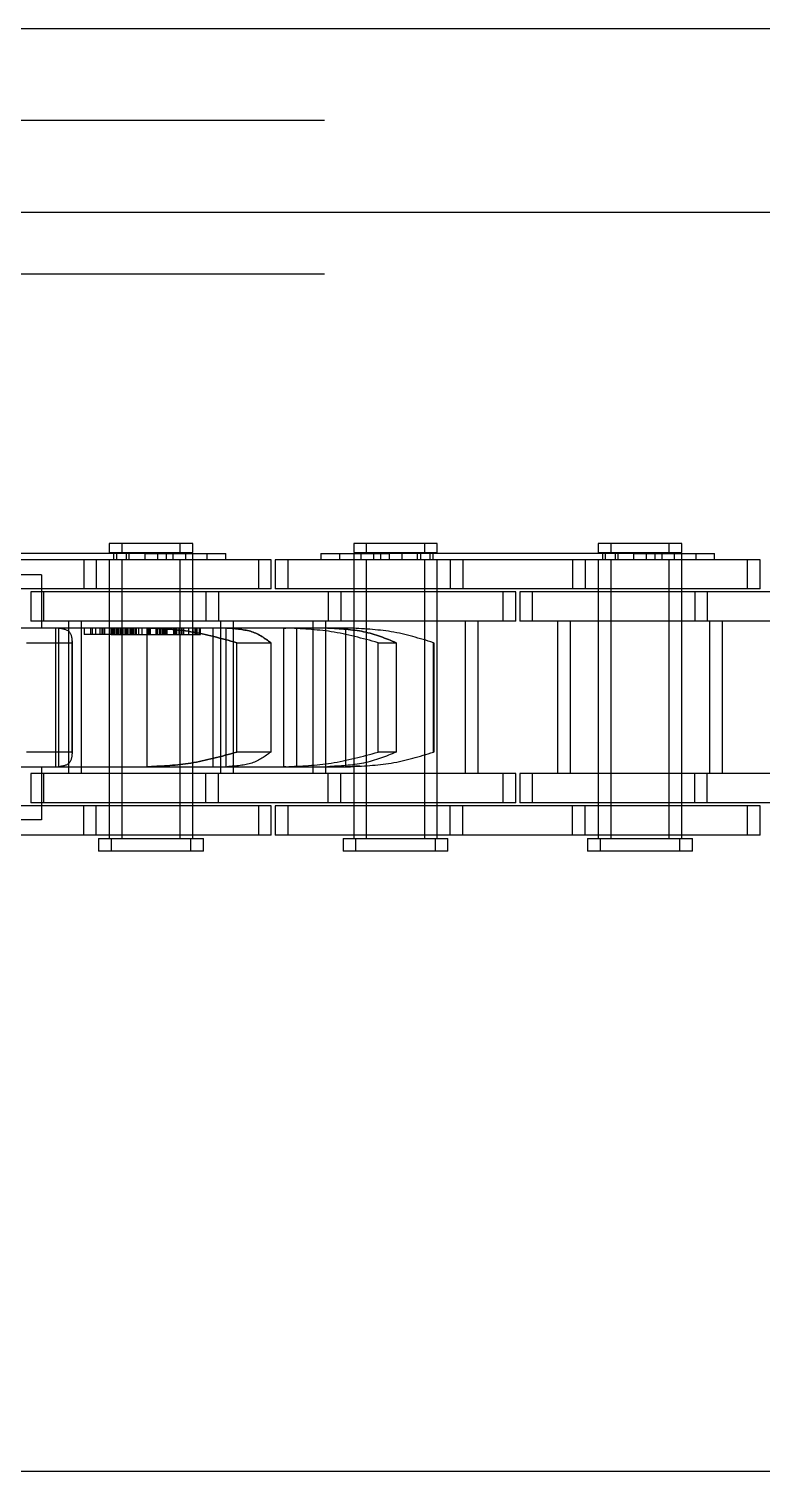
# Model space of a CAD drawing. Header units: metres. Extents: x 0 to 21025, y 0 to 14850.
# Drawn here: x 3786.8 to 3824.9, y 9261.1 to 9336.1 of the extents above; entities that cross this region are included whole.
import ezdxf

# ---------------------------------------------------------------- set-up
doc = ezdxf.new("R2010")
doc.units = ezdxf.units.M
doc.header["$LTSCALE"] = 25
doc.linetypes.add('HIDDEN2', pattern=[4.7625, 3.175, -1.5875])
doc.layers.add('SL4', color=4, linetype='Continuous')
doc.layers.add('ST1', color=7, linetype='HIDDEN2')

msp = doc.modelspace()

# ---------------------------------------------------------------- linework, layer by layer
at = {"layer": 'SL4'}
for p, q in [((4873.736, 9336.149), (3548.761, 9336.149)), ((3548.761, 9326.624), (4873.736, 9326.624)), ((3548.761, 9261.149), (4873.736, 9261.149))]:
    msp.add_line(p, q, dxfattribs=at)
at = {"layer": 'ST1'}
for p, q in [((4873.736, 9331.386), (3548.761, 9331.386)), ((3548.761, 9326.624), (4873.736, 9326.624)), ((4873.736, 9323.386), (3548.761, 9323.386)), ((3794.68, 9309.384), (3790.99, 9309.384)), ((3790.99, 9309.384), (3790.99, 9308.91)), ((3791.645, 9309.384), (3791.645, 9308.91)), ((3795.335, 9309.384), (3794.68, 9309.384)), ((3794.68, 9308.91), (3794.68, 9309.384)), ((3795.335, 9308.91), (3795.335, 9309.384)), ((3807.38, 9309.384), (3803.69, 9309.384)), ((3803.69, 9309.384), (3803.69, 9308.91)), ((3804.345, 9309.384), (3804.345, 9308.91)), ((3808.035, 9309.384), (3807.38, 9309.384)), ((3807.38, 9308.91), (3807.38, 9309.384)), ((3808.035, 9308.91), (3808.035, 9309.384)), ((3820.08, 9309.384), (3816.39, 9309.384)), ((3816.39, 9309.384), (3816.39, 9308.91)), ((3817.045, 9309.384), (3817.045, 9308.91)), ((3820.735, 9309.384), (3820.08, 9309.384)), ((3820.08, 9308.91), (3820.08, 9309.384)), ((3820.735, 9308.91), (3820.735, 9309.384)), ((3792.835, 9308.873), (3780.135, 9308.873)), ((3789.66, 9308.541), (3783.31, 9308.541)), ((3789.66, 9308.541), (3789.66, 9307.021)), ((3798.755, 9308.541), (3789.66, 9308.541)), ((3790.315, 9308.541), (3790.315, 9307.021)), ((3790.99, 9308.91), (3794.68, 9308.91)), ((3790.99, 9308.541), (3790.99, 9307.021)), ((3790.99, 9308.541), (3790.99, 9294.042)), ((3791.216, 9308.873), (3791.216, 9308.541)), ((3791.359, 9308.91), (3791.359, 9308.541)), ((3791.645, 9308.541), (3791.645, 9307.021)), ((3791.645, 9308.541), (3791.645, 9294.042)), ((3791.871, 9308.873), (3791.871, 9308.541)), ((3792.014, 9308.91), (3792.014, 9308.541)), ((3792.835, 9308.873), (3792.835, 9308.541)), ((3792.835, 9308.873), (3796.066, 9308.873)), ((3793.49, 9308.873), (3793.49, 9308.541)), ((3793.942, 9308.873), (3793.942, 9308.541)), ((3794.311, 9308.541), (3794.311, 9308.91)), ((3794.68, 9308.91), (3795.335, 9308.91)), ((3794.68, 9307.021), (3794.68, 9308.541)), ((3794.68, 9294.042), (3794.68, 9308.541)), ((3794.966, 9308.541), (3794.966, 9308.91)), ((3795.335, 9307.021), (3795.335, 9308.873)), ((3795.335, 9294.042), (3795.335, 9308.541)), ((3796.066, 9308.873), (3796.066, 9308.541)), ((3796.066, 9308.873), (3797.042, 9308.873)), ((3797.042, 9308.541), (3797.042, 9308.873)), ((3799.41, 9308.541), (3798.755, 9308.541)), ((3798.755, 9307.021), (3798.755, 9308.541)), ((3799.41, 9307.021), (3799.41, 9308.541)), ((3808.71, 9308.541), (3799.615, 9308.541)), ((3799.615, 9308.541), (3799.615, 9307.021)), ((3800.27, 9308.541), (3800.27, 9307.021)), ((3801.983, 9308.873), (3805.535, 9308.873)), ((3801.983, 9308.873), (3801.983, 9308.541)), ((3802.959, 9308.873), (3802.959, 9308.541)), ((3803.69, 9308.91), (3807.38, 9308.91)), ((3803.69, 9308.873), (3803.69, 9307.021)), ((3803.69, 9308.541), (3803.69, 9294.042)), ((3804.059, 9308.91), (3804.059, 9308.541)), ((3804.345, 9308.541), (3804.345, 9307.021)), ((3804.345, 9308.541), (3804.345, 9294.042)), ((3804.714, 9308.91), (3804.714, 9308.541)), ((3805.083, 9308.873), (3805.083, 9308.541)), ((3805.535, 9308.873), (3805.535, 9308.541)), ((3818.235, 9308.873), (3805.535, 9308.873)), ((3806.19, 9308.873), (3806.19, 9308.541)), ((3807.011, 9308.541), (3807.011, 9308.91)), ((3807.154, 9308.873), (3807.154, 9308.541)), ((3807.38, 9308.91), (3808.035, 9308.91)), ((3807.38, 9307.021), (3807.38, 9308.541)), ((3807.38, 9294.042), (3807.38, 9308.541)), ((3807.666, 9308.541), (3807.666, 9308.91)), ((3807.809, 9308.873), (3807.809, 9308.541)), ((3808.035, 9307.021), (3808.035, 9308.541)), ((3808.035, 9294.042), (3808.035, 9308.541)), ((3808.71, 9308.541), (3808.71, 9307.021)), ((3815.06, 9308.541), (3808.71, 9308.541)), ((3809.365, 9308.541), (3809.365, 9307.021)), ((3815.06, 9308.541), (3815.06, 9307.021)), ((3824.155, 9308.541), (3815.06, 9308.541)), ((3815.715, 9308.541), (3815.715, 9307.021)), ((3816.39, 9308.91), (3820.08, 9308.91)), ((3816.39, 9308.541), (3816.39, 9307.021)), ((3816.39, 9308.541), (3816.39, 9294.042)), ((3816.616, 9308.873), (3816.616, 9308.541)), ((3816.759, 9308.91), (3816.759, 9308.541)), ((3817.045, 9308.541), (3817.045, 9307.021)), ((3817.045, 9308.541), (3817.045, 9294.042)), ((3817.271, 9308.873), (3817.271, 9308.541)), ((3817.414, 9308.91), (3817.414, 9308.541)), ((3818.235, 9308.873), (3818.235, 9308.541)), ((3818.235, 9308.873), (3821.466, 9308.873)), ((3818.89, 9308.873), (3818.89, 9308.541)), ((3819.342, 9308.873), (3819.342, 9308.541)), ((3819.711, 9308.541), (3819.711, 9308.91)), ((3820.08, 9308.91), (3820.735, 9308.91)), ((3820.08, 9307.021), (3820.08, 9308.541)), ((3820.08, 9294.042), (3820.08, 9308.541)), ((3820.366, 9308.541), (3820.366, 9308.91)), ((3820.735, 9307.021), (3820.735, 9308.873)), ((3820.735, 9294.042), (3820.735, 9308.541)), ((3821.466, 9308.873), (3821.466, 9308.541)), ((3821.466, 9308.873), (3822.442, 9308.873)), ((3822.442, 9308.541), (3822.442, 9308.873)), ((3824.81, 9308.541), (3824.155, 9308.541)), ((3824.155, 9307.021), (3824.155, 9308.541)), ((3824.81, 9307.021), (3824.81, 9308.541)), ((3787.463, 9307.759), (3748.375, 9307.759)), ((3787.463, 9307.759), (3787.463, 9304.989)), ((3789.66, 9307.021), (3783.31, 9307.021)), ((3796.01, 9306.869), (3786.915, 9306.869)), ((3786.915, 9306.869), (3786.915, 9305.349)), ((3787.57, 9306.869), (3787.57, 9305.349)), ((3798.755, 9307.021), (3789.66, 9307.021)), ((3790.99, 9306.869), (3790.99, 9305.349)), ((3791.645, 9306.869), (3791.645, 9305.349)), ((3794.68, 9305.349), (3794.68, 9306.869)), ((3795.335, 9305.349), (3795.335, 9306.869)), ((3796.01, 9306.869), (3796.01, 9305.349)), ((3802.36, 9306.869), (3796.01, 9306.869)), ((3796.665, 9306.869), (3796.665, 9305.349)), ((3799.41, 9307.021), (3798.755, 9307.021)), ((3808.71, 9307.021), (3799.615, 9307.021)), ((3802.36, 9306.869), (3802.36, 9305.349)), ((3811.455, 9306.869), (3802.36, 9306.869)), ((3803.015, 9306.869), (3803.015, 9305.349)), ((3803.69, 9306.869), (3803.69, 9305.349)), ((3804.345, 9306.869), (3804.345, 9305.349)), ((3807.38, 9305.349), (3807.38, 9306.869)), ((3808.035, 9305.349), (3808.035, 9306.869)), ((3815.06, 9307.021), (3808.71, 9307.021)), ((3812.11, 9306.869), (3811.455, 9306.869)), ((3811.455, 9305.349), (3811.455, 9306.869)), ((3812.11, 9305.349), (3812.11, 9306.869)), ((3821.41, 9306.869), (3812.315, 9306.869)), ((3812.315, 9306.869), (3812.315, 9305.349)), ((3812.97, 9306.869), (3812.97, 9305.349)), ((3824.155, 9307.021), (3815.06, 9307.021)), ((3816.39, 9306.869), (3816.39, 9305.349)), ((3817.045, 9306.869), (3817.045, 9305.349)), ((3820.08, 9305.349), (3820.08, 9306.869)), ((3820.735, 9305.349), (3820.735, 9306.869)), ((3821.41, 9306.869), (3821.41, 9305.349)), ((3827.76, 9306.869), (3821.41, 9306.869)), ((3822.065, 9306.869), (3822.065, 9305.349)), ((3824.81, 9307.021), (3824.155, 9307.021)), ((3796.01, 9305.349), (3786.915, 9305.349)), ((3788.875, 9305.349), (3788.875, 9297.419)), ((3789.53, 9305.349), (3789.53, 9297.419)), ((3790.99, 9305.349), (3790.99, 9297.419)), ((3791.645, 9305.349), (3791.645, 9297.419)), ((3794.68, 9297.419), (3794.68, 9305.349)), ((3795.335, 9297.419), (3795.335, 9305.349)), ((3802.36, 9305.349), (3796.01, 9305.349)), ((3796.795, 9297.419), (3796.795, 9305.349)), ((3797.45, 9297.419), (3797.45, 9305.349)), ((3801.575, 9305.349), (3801.575, 9297.419)), ((3802.23, 9305.349), (3802.23, 9297.419)), ((3811.455, 9305.349), (3802.36, 9305.349)), ((3803.69, 9305.349), (3803.69, 9297.419)), ((3804.345, 9305.349), (3804.345, 9297.419)), ((3807.38, 9297.419), (3807.38, 9305.349)), ((3808.035, 9297.419), (3808.035, 9305.349)), ((3809.495, 9297.419), (3809.495, 9305.349)), ((3810.15, 9297.419), (3810.15, 9305.349)), ((3812.11, 9305.349), (3811.455, 9305.349)), ((3821.41, 9305.349), (3812.315, 9305.349)), ((3814.275, 9305.349), (3814.275, 9297.419)), ((3814.93, 9305.349), (3814.93, 9297.419)), ((3816.39, 9305.349), (3816.39, 9297.419)), ((3817.045, 9305.349), (3817.045, 9297.419)), ((3820.08, 9297.419), (3820.08, 9305.349)), ((3820.735, 9297.419), (3820.735, 9305.349)), ((3827.76, 9305.349), (3821.41, 9305.349)), ((3822.195, 9297.419), (3822.195, 9305.349)), ((3822.85, 9297.419), (3822.85, 9305.349)), ((3788.393, 9304.989), (3782.911, 9304.989)), ((3788.205, 9304.989), (3788.205, 9297.779)), ((3788.355, 9304.989), (3788.355, 9297.779)), ((3792.938, 9304.989), (3788.393, 9304.989)), ((3789.68, 9304.989), (3789.68, 9304.654)), ((3790.519, 9304.654), (3789.68, 9304.654)), ((3790.015, 9304.989), (3790.015, 9304.654)), ((3790.117, 9304.654), (3790.117, 9304.989)), ((3790.288, 9304.654), (3790.288, 9304.989)), ((3790.519, 9304.654), (3790.519, 9304.989)), ((3790.672, 9304.654), (3790.519, 9304.654)), ((3790.623, 9304.654), (3790.623, 9304.989)), ((3790.672, 9304.654), (3790.672, 9304.989)), ((3791.087, 9304.654), (3790.672, 9304.654)), ((3790.764, 9304.654), (3790.764, 9304.989)), ((3791.087, 9304.654), (3791.087, 9304.989)), ((3791.087, 9304.654), (3793.516, 9304.654)), ((3791.146, 9304.654), (3791.146, 9304.989)), ((3791.146, 9304.989), (3791.146, 9304.654)), ((3791.197, 9304.654), (3791.197, 9304.989)), ((3791.21, 9304.654), (3791.21, 9304.989)), ((3791.211, 9304.654), (3791.211, 9304.989)), ((3791.268, 9304.654), (3791.268, 9304.989)), ((3791.344, 9304.654), (3791.344, 9304.989)), ((3791.353, 9304.654), (3791.353, 9304.989)), ((3791.384, 9304.654), (3791.384, 9304.989)), ((3791.458, 9304.989), (3791.458, 9304.654)), ((3791.461, 9304.654), (3791.461, 9304.989)), ((3791.469, 9304.654), (3791.469, 9304.989)), ((3791.482, 9304.654), (3791.482, 9304.989)), ((3791.575, 9304.654), (3791.575, 9304.989)), ((3791.595, 9304.654), (3791.595, 9304.989)), ((3791.603, 9304.654), (3791.603, 9304.989)), ((3791.671, 9304.654), (3791.671, 9304.989)), ((3791.764, 9304.654), (3791.764, 9304.989)), ((3791.848, 9304.654), (3791.848, 9304.989)), ((3791.928, 9304.654), (3791.928, 9304.989)), ((3791.977, 9304.654), (3791.977, 9304.989)), ((3792.08, 9304.654), (3792.08, 9304.989)), ((3792.112, 9304.654), (3792.112, 9304.989)), ((3792.115, 9304.654), (3792.115, 9304.989)), ((3792.148, 9304.654), (3792.148, 9304.989)), ((3792.187, 9304.654), (3792.187, 9304.989)), ((3792.221, 9304.654), (3792.221, 9304.989)), ((3792.224, 9304.654), (3792.224, 9304.989)), ((3792.25, 9304.654), (3792.25, 9304.989)), ((3792.254, 9304.654), (3792.254, 9304.989)), ((3792.342, 9304.654), (3792.342, 9304.989)), ((3792.356, 9304.654), (3792.356, 9304.989)), ((3792.372, 9304.654), (3792.372, 9304.989)), ((3792.391, 9304.654), (3792.391, 9304.989)), ((3792.399, 9304.654), (3792.399, 9304.989)), ((3792.532, 9304.654), (3792.532, 9304.989)), ((3792.692, 9304.654), (3792.692, 9304.989)), ((3792.938, 9304.989), (3792.938, 9297.779)), ((3793.053, 9304.989), (3792.938, 9304.989)), ((3792.938, 9304.989), (3793.053, 9304.989)), ((3793.027, 9304.654), (3793.027, 9304.989)), ((3797.122, 9304.989), (3793.053, 9304.989)), ((3793.075, 9304.654), (3793.075, 9304.989)), ((3793.136, 9304.654), (3793.136, 9304.989)), ((3793.435, 9304.654), (3793.435, 9304.989)), ((3793.477, 9304.654), (3793.477, 9304.989)), ((3793.497, 9304.654), (3793.497, 9304.989)), ((3793.516, 9304.654), (3793.516, 9304.989)), ((3793.516, 9304.654), (3793.906, 9304.654)), ((3793.626, 9304.654), (3793.626, 9304.989)), ((3793.671, 9304.654), (3793.671, 9304.989)), ((3793.752, 9304.654), (3793.752, 9304.989)), ((3793.806, 9304.654), (3793.806, 9304.989)), ((3793.861, 9304.654), (3793.861, 9304.989)), ((3793.878, 9304.654), (3793.878, 9304.989)), ((3793.899, 9304.654), (3793.899, 9304.989)), ((3793.906, 9304.654), (3793.906, 9304.989)), ((3793.906, 9304.654), (3794.754, 9304.654)), ((3793.978, 9304.654), (3793.978, 9304.989)), ((3794.002, 9304.654), (3794.002, 9304.989)), ((3794.337, 9304.654), (3794.337, 9304.989)), ((3794.363, 9304.654), (3794.363, 9304.989)), ((3794.41, 9304.654), (3794.41, 9304.989)), ((3794.448, 9304.654), (3794.448, 9304.989)), ((3794.496, 9304.654), (3794.496, 9304.989)), ((3794.617, 9304.654), (3794.617, 9304.989)), ((3794.754, 9304.654), (3794.754, 9304.989)), ((3794.754, 9304.654), (3795.036, 9304.654)), ((3794.849, 9304.654), (3794.849, 9304.989)), ((3794.87, 9304.654), (3794.87, 9304.989)), ((3795.036, 9304.654), (3795.12, 9304.654)), ((3795.12, 9304.654), (3795.12, 9304.989)), ((3795.12, 9304.654), (3795.445, 9304.654)), ((3795.354, 9304.654), (3795.354, 9304.989)), ((3795.445, 9304.654), (3795.445, 9304.989)), ((3795.445, 9304.654), (3795.481, 9304.654)), ((3795.481, 9304.654), (3795.481, 9304.989)), ((3795.481, 9304.654), (3795.688, 9304.654)), ((3795.523, 9304.654), (3795.523, 9304.989)), ((3795.561, 9304.654), (3795.561, 9304.989)), ((3795.678, 9304.654), (3795.678, 9304.989)), ((3795.688, 9304.654), (3795.688, 9304.989)), ((3795.688, 9304.654), (3795.723, 9304.654)), ((3795.708, 9304.654), (3795.708, 9304.989)), ((3795.723, 9304.654), (3795.723, 9304.989)), ((3796.375, 9304.989), (3796.375, 9297.779)), ((3797.044, 9304.989), (3797.044, 9297.779)), ((3800.036, 9304.989), (3797.122, 9304.989)), ((3800.036, 9304.989), (3800.036, 9297.779)), ((3800.164, 9304.989), (3800.036, 9304.989)), ((3800.036, 9304.989), (3800.164, 9304.989)), ((3802.329, 9304.989), (3800.164, 9304.989)), ((3800.722, 9304.989), (3800.722, 9297.779)), ((3802.22, 9304.989), (3802.22, 9297.779)), ((3803.259, 9304.989), (3802.329, 9304.989)), ((3803.259, 9304.989), (3803.259, 9297.779)), ((3803.385, 9304.989), (3803.259, 9304.989)), ((3803.259, 9304.989), (3803.385, 9304.989)), ((3803.526, 9304.989), (3803.385, 9304.989)), ((3786.689, 9304.227), (3789.065, 9304.227)), ((3789.065, 9304.227), (3789.065, 9298.541)), ((3789.067, 9298.483), (3789.067, 9304.284)), ((3797.615, 9298.541), (3797.615, 9304.227)), ((3797.615, 9304.227), (3799.378, 9304.227)), ((3799.378, 9304.227), (3799.378, 9298.541)), ((3804.959, 9304.227), (3805.897, 9304.227)), ((3804.959, 9298.541), (3804.959, 9304.227)), ((3805.897, 9304.227), (3805.897, 9298.541)), ((3807.835, 9298.541), (3807.835, 9304.227)), ((3807.835, 9304.227), (3807.859, 9304.227)), ((3807.859, 9304.227), (3807.859, 9298.541)), ((3789.065, 9298.541), (3786.689, 9298.541)), ((3799.378, 9298.541), (3797.615, 9298.541)), ((3805.897, 9298.541), (3804.959, 9298.541)), ((3807.859, 9298.541), (3807.835, 9298.541)), ((3782.911, 9297.779), (3788.393, 9297.779)), ((3787.463, 9297.779), (3787.463, 9295.009)), ((3788.393, 9297.779), (3792.938, 9297.779)), ((3792.938, 9297.779), (3793.053, 9297.779)), ((3793.053, 9297.779), (3792.938, 9297.779)), ((3793.053, 9297.779), (3797.122, 9297.779)), ((3797.122, 9297.779), (3800.036, 9297.779)), ((3800.036, 9297.779), (3800.164, 9297.779)), ((3800.164, 9297.779), (3800.036, 9297.779)), ((3800.164, 9297.779), (3802.329, 9297.779)), ((3802.329, 9297.779), (3803.259, 9297.779)), ((3803.259, 9297.779), (3803.385, 9297.779)), ((3803.385, 9297.779), (3803.259, 9297.779)), ((3804, 9297.831), (3803.385, 9297.779)), ((3803.385, 9297.779), (3803.526, 9297.779)), ((3804.006, 9297.788), (3803.526, 9297.779)), ((3796.01, 9297.419), (3786.915, 9297.419)), ((3786.915, 9297.419), (3786.915, 9295.899)), ((3787.57, 9297.419), (3787.57, 9295.899)), ((3790.99, 9297.419), (3790.99, 9295.899)), ((3791.645, 9297.419), (3791.645, 9295.899)), ((3794.68, 9295.899), (3794.68, 9297.419)), ((3795.335, 9295.899), (3795.335, 9297.419)), ((3796.01, 9295.899), (3796.01, 9297.419)), ((3802.36, 9297.419), (3796.01, 9297.419)), ((3796.665, 9295.899), (3796.665, 9297.419)), ((3802.36, 9295.899), (3802.36, 9297.419)), ((3811.455, 9297.419), (3802.36, 9297.419)), ((3803.015, 9295.899), (3803.015, 9297.419)), ((3803.69, 9297.419), (3803.69, 9295.899)), ((3804.345, 9297.419), (3804.345, 9295.899)), ((3807.38, 9295.899), (3807.38, 9297.419)), ((3808.035, 9295.899), (3808.035, 9297.419)), ((3812.11, 9297.419), (3811.455, 9297.419)), ((3811.455, 9295.899), (3811.455, 9297.419)), ((3812.11, 9295.899), (3812.11, 9297.419)), ((3821.41, 9297.419), (3812.315, 9297.419)), ((3812.315, 9297.419), (3812.315, 9295.899)), ((3812.97, 9297.419), (3812.97, 9295.899)), ((3816.39, 9297.419), (3816.39, 9295.899)), ((3817.045, 9297.419), (3817.045, 9295.899)), ((3820.08, 9295.899), (3820.08, 9297.419)), ((3820.735, 9295.899), (3820.735, 9297.419)), ((3821.41, 9295.899), (3821.41, 9297.419)), ((3827.76, 9297.419), (3821.41, 9297.419)), ((3822.065, 9295.899), (3822.065, 9297.419)), ((3789.66, 9295.747), (3783.31, 9295.747)), ((3796.01, 9295.899), (3786.915, 9295.899)), ((3789.66, 9294.227), (3789.66, 9295.747)), ((3798.755, 9295.747), (3789.66, 9295.747)), ((3790.315, 9294.227), (3790.315, 9295.747)), ((3790.99, 9295.747), (3790.99, 9294.227)), ((3791.645, 9295.747), (3791.645, 9294.227)), ((3794.68, 9294.227), (3794.68, 9295.747)), ((3795.335, 9294.227), (3795.335, 9295.747)), ((3802.36, 9295.899), (3796.01, 9295.899)), ((3799.41, 9295.747), (3798.755, 9295.747)), ((3798.755, 9294.227), (3798.755, 9295.747)), ((3799.41, 9294.227), (3799.41, 9295.747)), ((3808.71, 9295.747), (3799.615, 9295.747)), ((3799.615, 9295.747), (3799.615, 9294.227)), ((3800.27, 9295.747), (3800.27, 9294.227)), ((3811.455, 9295.899), (3802.36, 9295.899)), ((3803.69, 9295.747), (3803.69, 9294.227)), ((3804.345, 9295.747), (3804.345, 9294.227)), ((3807.38, 9294.227), (3807.38, 9295.747)), ((3808.035, 9294.227), (3808.035, 9295.747)), ((3808.71, 9294.227), (3808.71, 9295.747)), ((3815.06, 9295.747), (3808.71, 9295.747)), ((3809.365, 9294.227), (3809.365, 9295.747)), ((3812.11, 9295.899), (3811.455, 9295.899)), ((3821.41, 9295.899), (3812.315, 9295.899)), ((3815.06, 9294.227), (3815.06, 9295.747)), ((3824.155, 9295.747), (3815.06, 9295.747)), ((3815.715, 9294.227), (3815.715, 9295.747)), ((3816.39, 9295.747), (3816.39, 9294.227)), ((3817.045, 9295.747), (3817.045, 9294.227)), ((3820.08, 9294.227), (3820.08, 9295.747)), ((3820.735, 9294.227), (3820.735, 9295.747)), ((3827.76, 9295.899), (3821.41, 9295.899)), ((3824.81, 9295.747), (3824.155, 9295.747)), ((3824.155, 9294.227), (3824.155, 9295.747)), ((3824.81, 9294.227), (3824.81, 9295.747)), ((3787.463, 9295.009), (3748.375, 9295.009)), ((3789.66, 9294.227), (3783.31, 9294.227)), ((3798.755, 9294.227), (3789.66, 9294.227)), ((3790.437, 9294.042), (3795.234, 9294.042)), ((3790.437, 9294.042), (3790.437, 9293.384)), ((3791.092, 9294.042), (3791.092, 9293.384)), ((3795.234, 9294.042), (3795.889, 9294.042)), ((3795.234, 9293.384), (3795.234, 9294.042)), ((3795.889, 9293.384), (3795.889, 9294.042)), ((3799.41, 9294.227), (3798.755, 9294.227)), ((3808.71, 9294.227), (3799.615, 9294.227)), ((3803.137, 9294.042), (3807.934, 9294.042)), ((3803.137, 9294.042), (3803.137, 9293.384)), ((3803.792, 9294.042), (3803.792, 9293.384)), ((3807.934, 9294.042), (3808.589, 9294.042)), ((3807.934, 9293.384), (3807.934, 9294.042)), ((3808.589, 9293.384), (3808.589, 9294.042)), ((3815.06, 9294.227), (3808.71, 9294.227)), ((3824.155, 9294.227), (3815.06, 9294.227)), ((3815.837, 9294.042), (3820.634, 9294.042)), ((3815.837, 9294.042), (3815.837, 9293.384)), ((3816.492, 9294.042), (3816.492, 9293.384)), ((3820.634, 9294.042), (3821.289, 9294.042)), ((3820.634, 9293.384), (3820.634, 9294.042)), ((3821.289, 9293.384), (3821.289, 9294.042)), ((3824.81, 9294.227), (3824.155, 9294.227)), ((3795.234, 9293.384), (3790.437, 9293.384)), ((3795.889, 9293.384), (3795.234, 9293.384)), ((3807.934, 9293.384), (3803.137, 9293.384)), ((3808.589, 9293.384), (3807.934, 9293.384)), ((3820.634, 9293.384), (3815.837, 9293.384)), ((3821.289, 9293.384), (3820.634, 9293.384))]:
    msp.add_line(p, q, dxfattribs=at)
for points, knots in [([(3788.393, 9304.989), (3788.595, 9304.953), (3789.011, 9304.88), (3789.046, 9304.449), (3789.065, 9304.227)], [0, 0, 0, 0, 0.484735, 1, 1, 1, 1]), ([(3797.615, 9304.227), (3796.815, 9304.449), (3795.263, 9304.88), (3793.775, 9304.953), (3793.053, 9304.989)], [0, 0, 0, 0, 0.515264, 1, 1, 1, 1]), ([(3793.053, 9304.989), (3793.775, 9304.953), (3795.263, 9304.88), (3796.815, 9304.449), (3797.615, 9304.227)], [0, 0, 0, 0, 0.484736, 1, 1, 1, 1]), ([(3797.122, 9304.989), (3797.574, 9304.953), (3798.507, 9304.88), (3799.082, 9304.449), (3799.378, 9304.227)], [0, 0, 0, 0, 0.484737, 1, 1, 1, 1]), ([(3799.378, 9304.227), (3799.082, 9304.449), (3798.507, 9304.88), (3797.574, 9304.953), (3797.122, 9304.989)], [0, 0, 0, 0, 0.515263, 1, 1, 1, 1]), ([(3804.959, 9304.227), (3804.153, 9304.449), (3802.588, 9304.88), (3800.955, 9304.953), (3800.164, 9304.989)], [0, 0, 0, 0, 0.515256, 1, 1, 1, 1]), ([(3802.329, 9304.989), (3802.977, 9304.953), (3804.314, 9304.88), (3805.359, 9304.449), (3805.897, 9304.227)], [0, 0, 0, 0, 0.484736, 1, 1, 1, 1]), ([(3805.897, 9304.227), (3805.359, 9304.449), (3804.314, 9304.88), (3802.977, 9304.953), (3802.329, 9304.989)], [0, 0, 0, 0, 0.515264, 1, 1, 1, 1]), ([(3807.835, 9304.227), (3807.12, 9304.449), (3805.732, 9304.88), (3804.151, 9304.953), (3803.385, 9304.989)], [0, 0, 0, 0, 0.515254, 1, 1, 1, 1]), ([(3789.065, 9298.541), (3789.046, 9298.318), (3789.011, 9297.887), (3788.595, 9297.814), (3788.393, 9297.779)], [0, 0, 0, 0, 0.5152602, 1, 1, 1, 1]), ([(3793.053, 9297.779), (3793.775, 9297.814), (3795.263, 9297.887), (3796.815, 9298.318), (3797.615, 9298.541)], [0, 0, 0, 0, 0.484736, 1, 1, 1, 1]), ([(3797.615, 9298.541), (3796.815, 9298.318), (3795.263, 9297.887), (3793.775, 9297.814), (3793.053, 9297.779)], [0, 0, 0, 0, 0.515264, 1, 1, 1, 1]), ([(3799.378, 9298.541), (3799.082, 9298.318), (3798.507, 9297.887), (3797.574, 9297.814), (3797.122, 9297.779)], [0, 0, 0, 0, 0.515263, 1, 1, 1, 1]), ([(3800.164, 9297.779), (3800.955, 9297.814), (3802.588, 9297.887), (3804.153, 9298.318), (3804.959, 9298.541)], [0, 0, 0, 0, 0.484722, 1, 1, 1, 1]), ([(3805.897, 9298.541), (3805.359, 9298.318), (3804.314, 9297.887), (3802.977, 9297.814), (3802.329, 9297.779)], [0, 0, 0, 0, 0.515264, 1, 1, 1, 1]), ([(3803.385, 9297.779), (3804.151, 9297.814), (3805.732, 9297.887), (3807.12, 9298.318), (3807.835, 9298.541)], [0, 0, 0, 0, 0.4847248, 1, 1, 1, 1])]:
    msp.add_open_spline(points, degree=3, knots=knots, dxfattribs=at)

doc.saveas('drawing.dxf')
